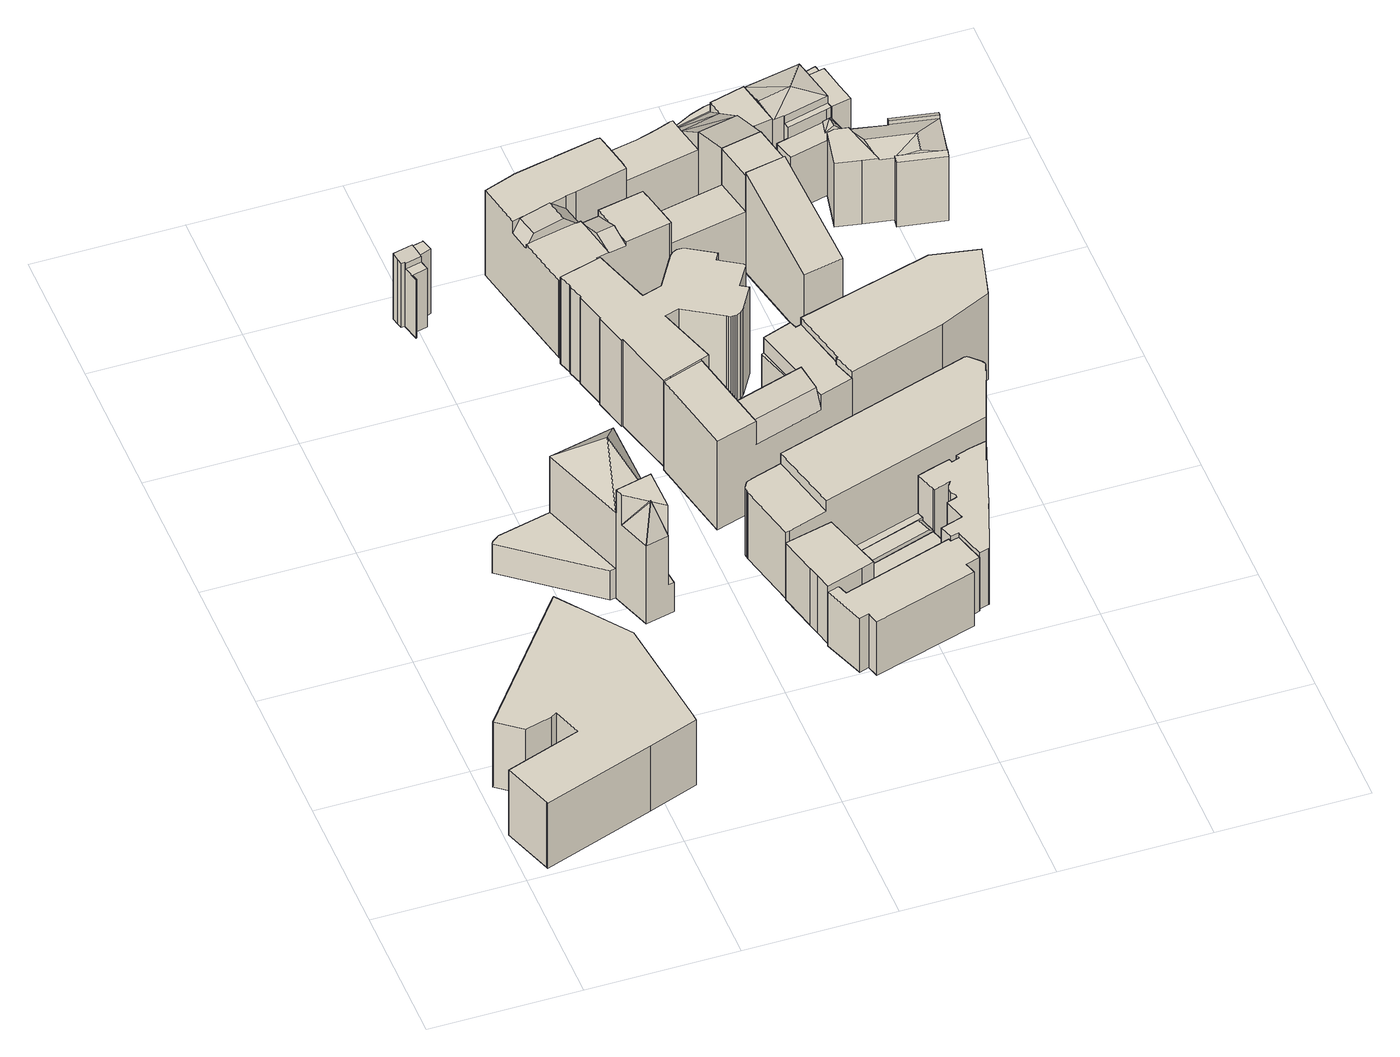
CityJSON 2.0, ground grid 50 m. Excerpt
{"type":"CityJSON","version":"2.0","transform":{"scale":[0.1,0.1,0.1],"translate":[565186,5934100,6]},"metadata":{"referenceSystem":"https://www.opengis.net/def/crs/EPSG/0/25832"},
"CityObjects":{
"building1":{"type":"Building","attributes":{"Gemeindeschluessel":"02100107","Geometrietyp2DReferenz":"3000","measuredHeight":26.95,"function":"31001_2010","roofType":"1000","storeysAboveGround":7},"address":[{"Country":"Germany","Locality":"Hamburg","ThoroughfareName":"Axel-Springer-Platz","ThoroughfareNumber":"3"}],"geometry":[{"type":"Solid","lod":"2","boundaries":[[[[0,1,2,3]],[[4,5,6,7,8,9,10,2,1,11,12,13,14,15,16]],[[4,17,18,5]],[[5,18,19,6]],[[10,20,3,2]],[[1,0,21,11]],[[11,21,22,12]],[[8,23,24,9]],[[14,25,26,15]],[[15,26,27,16]],[[27,26,25,28,22,21,0,3,20,24,23,29,19,18,17]],[[19,29,7,6]],[[27,17,4,16]],[[24,20,10,9]],[[28,25,14,13]],[[29,23,8,7]],[[22,28,13,12]]]]}]},
"building2":{"type":"Building","attributes":{"Gemeindeschluessel":"02100108","Geometrietyp2DReferenz":"3000","measuredHeight":50.1,"function":"31001_2010","roofType":"4000","storeysAboveGround":14},"address":[{"Country":"Germany","Locality":"Hamburg","ThoroughfareName":"Axel-Springer-Platz","ThoroughfareNumber":"1"}],"geometry":[{"type":"Solid","lod":"2","boundaries":[[[[30,31,32,33,34,35]],[[36,37,38,39]],[[39,38,40]],[[41,42,38,37]],[[43,44,45,46]],[[47,48,49,50]],[[51,48,47]],[[42,40,38]],[[52,48,53]],[[52,54,49,48]],[[55,32,31,56]],[[56,31,30,57]],[[58,33,32,55]],[[34,36,39,35]],[[41,46,45,42]],[[49,44,43,50]],[[51,53,48]],[[59,60,61,62]],[[62,61,63,64]],[[64,63,65,66]],[[66,65,67,68]],[[68,67,69,70]],[[71,72,73,58,55,56,57,59,62,64,66,68,70]],[[73,72,51,47,50,43,46,41,37]],[[59,57,30,35,39,40,74,60]],[[74,40,42,45,44,49,54,75]],[[72,71,76,75,54,52,53,51]],[[76,71,70,69]],[[58,73,37,36,34,33]],[[76,69,67,65,63,61,60,74,75]]]]}]},
"building3":{"type":"Building","attributes":{"Gemeindeschluessel":"02100108","Geometrietyp2DReferenz":"3000","measuredHeight":27.23,"function":"31001_2010","roofType":"1000","storeysAboveGround":8},"address":[{"Country":"Germany","Locality":"Hamburg","ThoroughfareName":"Fuhlentwiete","ThoroughfareNumber":"7"}],"geometry":[{"type":"Solid","lod":"2","boundaries":[[[[77,78,79,80,81,82,83,84,85]],[[83,86,87,88,89,90]],[[90,84,83]],[[91,81,80,92]],[[93,79,78,94]],[[94,78,77,95]],[[95,77,85,96]],[[97,98,99,100]],[[101,89,88,102]],[[102,88,87,103]],[[82,86,83]],[[104,105,106,107]],[[108,97,100,104,107,93,94,95,96,101,102,103]],[[92,80,79,93,107,106]],[[105,104,100,99]],[[97,108,82,81,91,98]],[[108,103,87,86,82]],[[101,96,85,84,90,89]],[[105,99,98,91,92,106]]]]}]},
"building4":{"type":"Building","attributes":{"Gemeindeschluessel":"02100108","Geometrietyp2DReferenz":"3000","measuredHeight":23.54,"function":"31001_2010","roofType":"1000","storeysAboveGround":6},"address":[{"Country":"Germany","Locality":"Hamburg","ThoroughfareName":"Axel-Springer-Platz","ThoroughfareNumber":"2"}],"geometry":[{"type":"Solid","lod":"2","boundaries":[[[[109,110,111,112]],[[113,114,115,116]],[[116,115,117,118]],[[118,117,119,120]],[[121,122,123,124]],[[122,121,125,126]],[[119,117,115,114,123,122,126,111,110,127]],[[113,116,118,120,128,109,112,125,121,124]],[[128,120,119,127]],[[113,124,123,114]],[[125,112,111,126]],[[109,128,127,110]]]]}]},
"building5":{"type":"Building","attributes":{"Gemeindeschluessel":"02100108","Geometrietyp2DReferenz":"3000","measuredHeight":22.22,"function":"31001_2010","roofType":"1000","storeysAboveGround":8},"address":[{"Country":"Germany","Locality":"Hamburg","ThoroughfareName":"Große Bleichen","ThoroughfareNumber":"68"}],"geometry":[{"type":"Solid","lod":"2","boundaries":[[[[129,130,131,132,133,134,135,136,137]],[[134,138,139,135]],[[140,141,142,143]],[[143,142,144,145]],[[146,133,132,147]],[[147,132,131,148]],[[148,131,130,149]],[[149,130,129,150]],[[135,139,151,136]],[[152,153,154,155]],[[150,129,137,156]],[[144,142,141,157,158,159,154,153,160,151,139,138,161]],[[162,163,164,140,143,145,165,146,147,148,149,150,156,166,152,155]],[[164,163,158,157]],[[163,162,159,158]],[[162,155,154,159]],[[152,166,160,153]],[[166,156,137,136,151,160]],[[140,164,157,141]],[[165,145,144,161]],[[146,165,161,138,134,133]]]]}]},
"building6":{"type":"Building","attributes":{"Gemeindeschluessel":"02100108","Geometrietyp2DReferenz":"3000","measuredHeight":35.73,"function":"31001_2010","roofType":"1000","storeysAboveGround":9},"address":[{"Country":"Germany","Locality":"Hamburg","ThoroughfareName":"Fuhlentwiete","ThoroughfareNumber":"12"}],"geometry":[{"type":"Solid","lod":"2","boundaries":[[[[167,168,169,170,171,172,173,174,175,176,177,178,179,180,181,182,183,184,185,186,187,188,189,190,191,192,193,194,195,196,197,198,199,200,201,202,203,204,205,206,207,208,209,210]],[[211,212,213,214,215,216,217,218,219,220,221,222,223,224,225,226,227,228,229,230,231,232,233,234,235,236,237,238,239,240,241,242,243,244,245,246,247,248,249,250,251,252,253,254]],[[254,253,168,167]],[[253,252,169,168]],[[252,251,170,169]],[[251,250,171,170]],[[250,249,172,171]],[[249,248,173,172]],[[248,247,174,173]],[[247,246,175,174]],[[246,245,176,175]],[[245,244,177,176]],[[244,243,178,177]],[[243,242,179,178]],[[242,241,180,179]],[[241,240,181,180]],[[240,239,182,181]],[[239,238,183,182]],[[238,237,184,183]],[[237,236,185,184]],[[236,235,186,185]],[[235,234,187,186]],[[234,233,188,187]],[[233,232,189,188]],[[232,231,190,189]],[[231,230,191,190]],[[230,229,192,191]],[[229,228,193,192]],[[228,227,194,193]],[[227,226,195,194]],[[226,225,196,195]],[[225,224,197,196]],[[224,223,198,197]],[[223,222,199,198]],[[222,221,200,199]],[[221,220,201,200]],[[220,219,202,201]],[[219,218,203,202]],[[218,217,204,203]],[[217,216,205,204]],[[216,215,206,205]],[[215,214,207,206]],[[214,213,208,207]],[[213,212,209,208]],[[212,211,210,209]],[[211,254,167,210]]]]}]},
"building7":{"type":"Building","attributes":{"Gemeindeschluessel":"02100108","Geometrietyp2DReferenz":"3000","measuredHeight":35.59,"function":"31001_2010","roofType":"1000","storeysAboveGround":9},"address":[{"Country":"Germany","Locality":"Hamburg","ThoroughfareName":"ABC-Straße","ThoroughfareNumber":"21"}],"geometry":[{"type":"Solid","lod":"2","boundaries":[[[[255,256,257,258,259,260]],[[261,262,263,264,265,266]],[[264,267,268,269,265]],[[267,270,271,272,273,268]],[[274,260,259,275,276,277]],[[275,278,258,279,280,281,282,283,284,285,286]],[[287,288,289,290]],[[290,289,291,292]],[[272,293,273]],[[262,294,263]],[[270,295,271]],[[277,295,274]],[[255,296,256]],[[297,298,299,300]],[[301,302,303,304]],[[304,303,305,306]],[[306,305,307,308]],[[308,307,309,310]],[[310,309,311,312]],[[312,311,313,314]],[[315,285,284,316]],[[317,283,282,318]],[[318,282,281,319]],[[319,281,280,320]],[[257,279,258]],[[275,286,276]],[[321,322,323,324]],[[324,323,325,326]],[[326,325,327,328]],[[328,327,329,330]],[[330,329,331,332]],[[291,333,334,335,302,301,336,337,338,292]],[[339,340,341,342,343,344,345,346,347]],[[348,349,350,351,352,353,332,331,354,355,356,294,262,261,266,357,288,287]],[[320,358,359,297,300,321,324,326,328,330,332,353,352,351,350,349,348,287,290,292,338,337,336,301,304,306,308,310,312,314,360,361,317,318,319],[362,342,341,340,339,363,364,365]],[[357,366,269,367,273,293,347,346,368,369,313,311,309,307,305,303,302,335,334,333,291,289,288]],[[293,272,271,295,364,363,339,347]],[[370,371,270,267,264,263]],[[295,277,276,286,365,364]],[[297,359,358,320,280,279,257,256,296,298]],[[369,372,316,284,283,317,361,360,314,313]],[[362,365,286,285,315,343,342]],[[373,255,260,274]],[[258,278,275,259]],[[345,374,372,369,368,346]],[[268,273,367,269]],[[322,321,300,299]],[[266,265,269,366,357]],[[344,343,315,316,372,374,345]],[[356,355,354,331,329,327,325,323,322,299,298,296,255,373,274,295,270,371,370,263,294]]]]}]},
"building8":{"type":"Building","attributes":{"Gemeindeschluessel":"02100108","Geometrietyp2DReferenz":"3000","measuredHeight":36.63,"function":"31001_2010","roofType":"1000","storeysAboveGround":10},"address":[{"Country":"Germany","Locality":"Hamburg","ThoroughfareName":"Amelungstraße","ThoroughfareNumber":"8"}],"geometry":[{"type":"Solid","lod":"2","boundaries":[[[[375,376,377,378,379,380,381]],[[382,383,376,375]],[[384,385,386,383,382]],[[379,378,387,388]],[[389,390,391,392]],[[392,391,393,394]],[[395,396,397,398]],[[398,397,399,400]],[[401,402,403,404]],[[404,403,405,406]],[[385,407,386]],[[408,389,392,394,409,410,411,395,398,400,401,404,406]],[[412,384,382,375,381,413]],[[408,406,405,407,385,384,412,414]],[[377,376,383,386]],[[402,401,400,399]],[[415,387,378,377]],[[395,411,388,387,415,396]],[[411,410,380,379,388]],[[410,409,413,381,380]],[[390,389,408,414]],[[413,409,394,393]],[[415,377,386,407,405,403,402,399,397,396]],[[393,391,390,414,412,413]]]]}]},
"building9":{"type":"Building","attributes":{"Gemeindeschluessel":"02100108","Geometrietyp2DReferenz":"3000","measuredHeight":19.82,"function":"31001_2020","roofType":"1000"},"address":[{"Country":"Germany","Locality":"Hamburg","ThoroughfareName":"Fuhlentwiete"}],"geometry":[{"type":"Solid","lod":"2","boundaries":[[[[416,417,418,419]],[[420,421,422,423]],[[420,419,418,421]],[[421,418,417,422]],[[422,417,416,423]],[[423,416,419,420]]]]}]},
"building10":{"type":"Building","attributes":{"Gemeindeschluessel":"02100108","Geometrietyp2DReferenz":"3000","measuredHeight":5.49,"function":"31001_2140","roofType":"1000","storeysAboveGround":1},"address":[{"Country":"Germany","Locality":"Hamburg","ThoroughfareName":"Axel-Springer-Platz"}],"geometry":[{"type":"Solid","lod":"2","boundaries":[[[[125,424,425,426]],[[427,428,429,430]],[[430,429,431,432]],[[432,431,433,434]],[[435,436,437,438]],[[439,440,437,436,433,431,429,428,425,424]],[[441,442,125,426,427,430,432,434,435,438]],[[441,438,437,440]],[[442,441,440,439]],[[435,434,433,436]],[[125,442,439,424]],[[427,426,425,428]]]]}]},
"building11":{"type":"Building","attributes":{"Gemeindeschluessel":"02100108","Geometrietyp2DReferenz":"3000","measuredHeight":31.68,"function":"31001_2010","roofType":"1000","storeysAboveGround":8},"address":[{"Country":"Germany","Locality":"Hamburg","ThoroughfareName":"Amelungstraße","ThoroughfareNumber":"3"}],"geometry":[{"type":"Solid","lod":"2","boundaries":[[[[443,444,445,446,447,448,449,450,451,452,453,454,455,456]],[[457,458,459,460,461,462,463,464,465]],[[466,467,468,469]],[[467,470,471,468]],[[470,472,473,471]],[[474,475,476]],[[477,478,479,480,481,482,483]],[[484,456,455,485]],[[485,455,454,486]],[[486,454,453,487]],[[487,453,452,488]],[[488,452,451,489]],[[489,451,450,490]],[[490,450,449,491]],[[492,445,444,493]],[[493,444,443,494]],[[494,443,456,484]],[[447,495,496,448]],[[480,460,459,481]],[[497,464,463,498]],[[474,462,461,475]],[[499,500,501,502]],[[502,501,503,504]],[[504,503,505,506]],[[506,505,507,508]],[[508,507,509,510]],[[510,509,511,512]],[[512,511,513,514]],[[514,513,515,516]],[[516,515,517,518]],[[518,517,519,520]],[[521,478,477,522]],[[523,483,482,524]],[[500,499,491,449,448,496]],[[521,522,523,524,525,526,527,497,498,492,493,494,484,485,486,487,488,489,490,491,499,502,504,506,508,510,512,514,516,518,520]],[[495,447,446,476,475,461,460,480,479,528]],[[492,498,463,462,474,476,446,445]],[[457,465,469,468,471,473]],[[527,526,472,470,467,466]],[[528,479,478,521,520,519]],[[523,522,477,483]],[[497,527,466,469,465,464]],[[526,525,458,457,473,472]],[[525,524,482,481,459,458]],[[528,519,517,515,513,511,509,507,505,503,501,500,496,495]]]]}]},
"building12":{"type":"Building","attributes":{"Gemeindeschluessel":"02100108","Geometrietyp2DReferenz":"3000","measuredHeight":23.12,"function":"31001_2010","roofType":"1000","storeysAboveGround":5},"address":[{"Country":"Germany","Locality":"Hamburg","ThoroughfareName":"Hohe Bleichen","ThoroughfareNumber":"5"}],"geometry":[{"type":"Solid","lod":"2","boundaries":[[[[529,530,531,532]],[[532,531,533,534]],[[535,536,537,538]],[[538,537,539,540]],[[540,539,541,542]],[[542,541,543,544]],[[544,543,545,546]],[[546,545,547,548]],[[548,547,549,550]],[[550,549,551,552]],[[430,553,554,427]],[[555,556,557,558]],[[434,559,560,561]],[[438,562,563,435]],[[564,565,566,567]],[[568,569,565,564]],[[552,551,570,571]],[[572,555,558,573,529,532,534,438,435,434,561,574,568,564,567,575,430,427,535,538,540,542,544,546,548,550,552,571]],[[576,557,556,577,570,551,549,547,545,543,541,539,537,536,554,553,578,566,565,569,579,560,559,563,562,533,531,530]],[[533,562,438,534]],[[577,556,555,572]],[[579,569,568,574]],[[570,577,572,571]],[[563,559,434,435]],[[560,579,574,561]],[[557,576,573,558]],[[554,536,535,427]],[[578,553,430,575]],[[566,578,575,567]],[[576,530,529,573]]]]}]},
"building13":{"type":"Building","attributes":{"name":"Klinik","Gemeindeschluessel":"02100108","Geometrietyp2DReferenz":"3000","measuredHeight":41.38,"function":"31001_2010","roofType":"2100","storeysAboveGround":11},"address":[{"Country":"Germany","Locality":"Hamburg","ThoroughfareName":"ABC-Straße","ThoroughfareNumber":"19"}],"geometry":[{"type":"Solid","lod":"2","boundaries":[[[[580,581,582,583,584,585,586,587,588,589,590,591,592,593]],[[594,595,596,597]],[[598,599,600]],[[583,598,600]],[[601,602,603,598,583]],[[604,605,606,601,583]],[[607,608,609,610]],[[611,612,613,614,615]],[[616,617,618,619]],[[620,621,598,622,623,624,625]],[[600,626,627]],[[628,593,592,629]],[[629,592,591,630]],[[630,591,590,631]],[[631,590,589,632]],[[632,589,588,633]],[[633,588,587,634]],[[634,587,586,635]],[[600,627,585,584]],[[600,584,583]],[[636,581,580,637]],[[637,580,593,628]],[[638,597,596,639]],[[599,640,641,600]],[[600,641,642,626]],[[598,603,622]],[[582,604,583]],[[606,610,609,601]],[[607,614,613,608]],[[594,611,615,595]],[[611,619,618,612]],[[643,617,616,644]],[[645,646,647,648]],[[648,647,649,650]],[[640,621,620,651]],[[652,625,624,653]],[[653,624,623,654]],[[598,621,640,599]],[[655,656,657,658]],[[659,657,656,642,641,640,651,649,647,646]],[[635,586,585,627,626,642,656,655]],[[660,602,601,609,608,613,612,618,617,643]],[[661,638,639,662,663,636,637,628,629,630,631,632,633,634,635,655,658,664,645,648,650,652,653,654,660,643,644]],[[638,661,611,594,597]],[[663,662,614,607,610,606,605]],[[652,650,649,651,620,625]],[[645,664,659,646]],[[664,658,657,659]],[[661,644,616,619,611]],[[660,654,623,622,603,602]],[[662,639,596,595,615,614]],[[636,663,605,604,582,581]]]]}]},
"building14":{"type":"Building","attributes":{"Gemeindeschluessel":"02100108","Geometrietyp2DReferenz":"3000","measuredHeight":35.34,"function":"31001_2010","roofType":"1000","storeysAboveGround":7},"address":[{"Country":"Germany","Locality":"Hamburg","ThoroughfareName":"Amelungstraße","ThoroughfareNumber":"2"}],"geometry":[{"type":"Solid","lod":"2","boundaries":[[[[665,666,667,668]],[[668,667,669,670]],[[670,669,671,672]],[[673,674,675,676]],[[676,675,677,678]],[[679,680,681,682]],[[666,665,682,681]],[[678,677,680,679]],[[672,671,674,673]],[[672,673,676,678,679,682,665,668,670]],[[674,671,669,667,666,681,680,677,675]]]]}]},
"building15":{"type":"Building","attributes":{"Gemeindeschluessel":"02100108","Geometrietyp2DReferenz":"3000","measuredHeight":30.48,"function":"31001_2010","roofType":"3200","storeysAboveGround":7},"address":[{"Country":"Germany","Locality":"Hamburg","ThoroughfareName":"ABC-Straße","ThoroughfareNumber":"15"}],"geometry":[{"type":"Solid","lod":"2","boundaries":[[[[683,684,685,686]],[[685,684,687,688]],[[689,690,684,683]],[[691,692,693,684,690]],[[694,695,696,697,698,699]],[[693,687,684]],[[700,701,702,703,704,705,706,707,708]],[[709,710,711,712]],[[698,693,692,699]],[[713,696,695,714]],[[714,695,694,715]],[[716,706,705,717]],[[718,704,703,719]],[[719,703,702,720]],[[711,701,700,712]],[[721,722,723,724]],[[724,723,725,726]],[[727,713,714,715,728,729,730,731,732,733,721,724,726,718,719,720]],[[731,730,686,685,688]],[[730,729,689,683,686]],[[732,731,688,687,708,707]],[[717,705,704,718,726,725]],[[727,720,702,701,711,710]],[[722,721,733,734]],[[733,732,707,706,716,734]],[[713,727,710,709,697,696]],[[693,698,697,709,712,700,708,687]],[[728,715,694,699,692,691]],[[729,728,691,690,689]],[[722,734,716,717,725,723]]]]}]},
"building16":{"type":"Building","attributes":{"Gemeindeschluessel":"02100108","Geometrietyp2DReferenz":"3000","measuredHeight":27.84,"function":"31001_2010","roofType":"3100","storeysAboveGround":5},"address":[{"Country":"Germany","Locality":"Hamburg","ThoroughfareName":"Hohe Bleichen","ThoroughfareNumber":"19"}],"geometry":[{"type":"Solid","lod":"2","boundaries":[[[[735,736,737]],[[738,739,740,741,742,743,744,745]],[[736,746,747,737]],[[736,748,749,746]],[[750,751,748,736]],[[735,750,736]],[[752,753,754,755,756,757]],[[752,758,759,760]],[[761,762,763,764]],[[757,765,766,759,758]],[[767,741,740,768]],[[768,740,739,769,770]],[[769,739,738]],[[745,744,771]],[[772,743,742,773]],[[774,737,747,775]],[[776,751,750,777]],[[770,769,778,779]],[[760,753,752]],[[757,756,765]],[[780,755,754,781]],[[782,763,762,783]],[[784,761,764,785]],[[786,776,777,787]],[[787,777,788,789]],[[790,791,779,792]],[[793,760,771,744,743,772]],[[783,762,761,784,766,765,756,755,780]],[[775,747,746,749,794,795,796]],[[793,772,773,797,798,795,794,786,787,789,799,790,792,800,782,783,780,781]],[[801,802,767,768,770,779,791,803,788,777,776,777,774,775,796]],[[786,794,749,748,751,776]],[[782,800,804,785,764,763]],[[752,757,758]],[[793,781,754,753,760]],[[738,745,805]],[[804,800,792,779,778]],[[803,791,790,799]],[[788,803,799,789]],[[774,777,750,735,737]],[[797,773,742,741,767,802]],[[802,801,798,797]],[[801,796,795,798]],[[805,745,771,760,759]],[[805,759,766,784,785,804,778,769,738]]]]}]}
},
"vertices":[
[383,833,293],[383,833,24],[33,390,24],[33,390,293],[68,5,24],[66,10,24],[7,179,24],[257,266,24],[223,362,24],[205,352,24],[114,326,24],[387,836,24],[438,769,24],[558,609,24],[605,214,24],[607,192,24],[440,133,24],[68,5,293],[66,10,293],[7,179,293],[114,326,293],[387,836,293],[438,769,293],[223,362,293],[205,352,293],[605,214,293],[607,192,293],[440,133,293],[558,609,293],[257,266,293],
[370,1274,155],[345,1256,155],[340,1248,155],[632,1018,155],[650,1022,155],[548,1316,155],[650,1022,387],[650,1022,388],[684,1189,535],[548,1316,387],[767,1368,387],[651,1021,387],[772,1050,387],[660,996,481],[774,905,481],[772,1050,481],[651,1021,481],[660,995,357],[726,922,502],[774,905,356],[660,996,356],[698,885,357],[774,902,358],[698,885,358],[774,902,356],[340,1248,34],[345,1256,34],[370,1274,34],[632,1018,34],[794,1374,34],[794,1374,155],[809,1297,155],[809,1297,34],[817,1218,155],[817,1218,34],[818,1140,155],[818,1140,34],[813,1061,155],[813,1061,34],[779,1053,155],[779,1053,34],[794,907,34],[698,885,34],[650,1022,34],[767,1368,155],[774,902,155],[794,907,155],
[427,2318,336],[432,2300,333],[443,2302,333],[445,2297,332],[498,2310,332],[498,2313,332],[495,2327,335],[487,2358,340],[421,2343,340],[498,2313,335],[535,2328,335],[524,2368,335],[523,2367,335],[487,2358,335],[498,2310,310],[445,2297,310],[443,2302,68],[432,2300,68],[427,2318,68],[421,2343,68],[506,2277,68],[506,2277,310],[455,2264,310],[455,2264,68],[523,2367,68],[524,2368,68],[535,2328,68],[460,2242,68],[460,2242,310],[458,2241,310],[458,2241,68],[498,2313,68],
[1292,904,9],[1292,904,245],[1292,903,245],[1292,903,9],[1309,686,9],[1309,686,245],[1187,647,245],[1187,647,9],[1174,699,245],[1174,699,9],[1165,737,245],[1165,737,9],[1349,712,9],[1349,712,245],[1352,699,245],[1352,699,9],[1333,767,9],[1333,767,245],[1134,866,245],[1134,866,9],
[1444,726,62],[1412,717,62],[1359,701,62],[1352,699,62],[1309,686,62],[1226,660,62],[1238,625,62],[1604,739,62],[1593,773,62],[1226,660,222],[1238,625,222],[1270,517,0],[1270,517,222],[1238,507,222],[1238,507,0],[1238,508,222],[1238,508,0],[1309,686,0],[1352,699,0],[1359,701,0],[1412,717,0],[1444,726,0],[1604,739,222],[1636,736,0],[1636,736,222],[1664,633,222],[1664,633,0],[1593,773,0],[1282,477,222],[1628,579,222],[1616,618,222],[1607,729,222],[1187,647,222],[1616,618,0],[1628,579,0],[1282,477,0],[1187,647,0],[1607,729,0],
[995,2031,26],[1044,1877,26],[1111,1898,26],[1181,2011,26],[1192,2022,26],[1207,2029,26],[1223,2029,26],[1237,2024,26],[1319,1973,26],[1303,1948,26],[1373,1904,26],[1378,1897,26],[1376,1889,26],[1332,1819,26],[1358,1803,26],[1307,1722,26],[1296,1710,26],[1282,1704,26],[1275,1703,26],[1269,1703,26],[1263,1704,26],[1256,1706,26],[1251,1709,26],[1127,1787,26],[1078,1771,26],[1143,1569,26],[1117,1560,26],[1005,1522,26],[980,1513,26],[924,1719,26],[920,1718,26],[891,1829,26],[895,1830,26],[867,1933,26],[870,1934,26],[854,1985,26],[856,1985,26],[854,1992,26],[842,2030,26],[840,2035,26],[842,2036,26],[981,2075,26],[981,2074,26],[984,2066,26],[984,2066,383],[981,2074,383],[981,2075,383],[842,2036,383],[840,2035,383],[842,2030,383],[854,1992,383],[856,1985,383],[854,1985,383],[870,1934,383],[867,1933,383],[895,1830,383],[891,1829,383],[920,1718,383],[924,1719,383],[980,1513,383],[1005,1522,383],[1117,1560,383],[1143,1569,383],[1078,1771,383],[1127,1787,383],[1251,1709,383],[1256,1706,383],[1263,1704,383],[1269,1703,383],[1275,1703,383],[1282,1704,383],[1296,1710,383],[1307,1722,383],[1358,1803,383],[1332,1819,383],[1376,1889,383],[1378,1897,383],[1373,1904,383],[1303,1948,383],[1319,1973,383],[1237,2024,383],[1223,2029,383],[1207,2029,383],[1192,2022,383],[1181,2011,383],[1111,1898,383],[1044,1877,383],[995,2031,383],
[1019,2110,364],[1021,2104,362],[1079,2116,362],[1070,2159,378],[1065,2185,388],[1006,2172,388],[798,2226,348],[799,2222,348],[808,2223,364],[825,2227,395],[808,2303,395],[783,2296,348],[929,2249,403],[912,2328,403],[838,2310,397],[970,2257,364],[987,2260,348],[969,2343,348],[918,2330,397],[993,2235,364],[1060,2210,378],[1047,2272,354],[987,2260,354],[1065,2185,378],[1079,2116,378],[1228,2147,378],[1233,2149,378],[1205,2281,378],[1204,2281,378],[1199,2304,378],[1047,2273,378],[1047,2272,378],[751,2449,47],[751,2449,397],[845,2482,397],[845,2482,47],[856,2486,397],[856,2486,47],[969,2343,397],[799,2222,364],[987,2260,364],[1021,2104,364],[977,2095,47],[977,2095,364],[980,2080,364],[980,2080,47],[1141,2546,47],[1141,2546,397],[1150,2545,397],[1150,2545,47],[1153,2536,397],[1153,2536,47],[1153,2533,397],[1153,2533,47],[1160,2500,397],[1160,2500,47],[1178,2413,397],[1178,2413,47],[1177,2412,397],[1177,2412,47],[1047,2273,116],[1199,2304,116],[1204,2281,47],[1205,2281,47],[1233,2149,47],[1228,2147,47],[981,2075,47],[981,2075,364],[842,2036,364],[842,2036,47],[841,2037,364],[841,2037,47],[840,2037,364],[840,2037,47],[839,2037,364],[839,2037,47],[838,2041,364],[838,2041,47],[936,2503,397],[994,2515,397],[996,2516,397],[996,2516,47],[994,2515,47],[936,2503,47],[969,2344,47],[1003,2351,47],[1029,2356,47],[1030,2356,47],[1030,2356,116],[1029,2356,116],[1003,2351,116],[1003,2351,397],[969,2344,397],[783,2296,47],[798,2226,47],[799,2222,47],[829,2080,47],[831,2074,47],[837,2045,47],[837,2045,364],[831,2074,364],[829,2080,364],[783,2296,397],[1079,2116,47],[1021,2104,47],[1180,2395,47],[1199,2304,47],[1047,2273,47],[969,2343,47],[987,2260,47],[1047,2272,47],[808,2303,397],[912,2328,397],[1029,2357,397],[1180,2395,397],[825,2227,364],[929,2249,364],[1180,2395,116],[1006,2172,364],[1029,2357,116],
[1159,1363,376],[1387,1434,376],[1384,1444,346],[1378,1466,281],[1377,1465,281],[1378,1465,282],[1152,1394,283],[1175,1286,355],[1407,1358,355],[1181,1258,283],[1414,1331,283],[1408,1354,346],[1337,1622,281],[1329,1619,281],[980,1513,12],[980,1513,378],[1005,1522,378],[1005,1522,12],[1117,1560,378],[1117,1560,12],[1433,1655,12],[1433,1655,346],[1441,1631,346],[1441,1631,12],[1460,1637,346],[1460,1637,12],[1506,1440,12],[1506,1440,346],[1501,1439,346],[1501,1439,12],[1525,1365,346],[1525,1365,12],[1414,1331,346],[1042,1215,12],[1152,1394,12],[1378,1465,12],[1329,1619,12],[1181,1258,378],[1152,1394,378],[1042,1215,378],[1337,1622,346],
[987,2260,258],[1047,2272,258],[1030,2356,258],[969,2344,258],[969,2344,60],[1030,2356,60],[1047,2272,60],[987,2260,60],
[1333,767,64],[1312,837,64],[1312,837,9],[1628,939,9],[1628,939,64],[1629,936,64],[1629,936,9],[1647,878,64],[1647,878,9],[1648,872,64],[1648,872,9],[1667,803,9],[1667,803,64],[1668,797,64],[1668,797,9],[1543,836,64],[1565,765,64],[1565,765,9],[1543,836,9],
[1086,1068,288],[1085,1067,288],[1134,866,288],[1147,869,288],[1278,910,288],[1220,1150,288],[1114,1117,288],[1114,1116,288],[1103,1113,288],[1098,1110,288],[1094,1105,288],[1086,1091,288],[1084,1085,288],[1084,1078,288],[1612,989,82],[1606,1010,82],[1606,1011,82],[1606,1012,82],[1278,910,82],[1280,901,82],[1292,904,82],[1292,903,82],[1297,887,82],[1312,837,74],[1338,845,81],[1326,897,81],[1297,887,73],[1612,933,81],[1596,984,81],[1628,939,70],[1612,989,70],[1280,901,70],[1278,910,70],[1147,869,70],[1788,1068,70],[1847,1081,70],[1849,1088,70],[1606,1012,70],[1606,1011,70],[1653,1025,70],[1706,1041,70],[1084,1078,14],[1084,1085,14],[1086,1091,14],[1094,1105,14],[1098,1110,14],[1103,1113,14],[1114,1116,14],[1114,1117,14],[1134,866,14],[1085,1067,14],[1086,1068,14],[1278,910,331],[1220,1150,331],[1292,903,14],[1292,904,14],[1853,1347,14],[1853,1347,331],[1875,1354,331],[1875,1354,14],[1883,1354,331],[1883,1354,14],[1890,1349,331],[1890,1349,14],[1922,1316,331],[1922,1316,14],[1921,1316,331],[1921,1316,14],[1925,1309,331],[1925,1309,14],[1925,1301,331],[1925,1301,14],[1917,1279,331],[1917,1279,14],[1918,1279,331],[1918,1279,14],[1903,1236,331],[1903,1236,14],[1847,1081,14],[1788,1068,14],[1706,1041,14],[1653,1025,14],[1606,1010,14],[1628,939,14],[1312,837,14],[1849,1088,331],
[1636,736,9],[1636,736,240],[1607,729,240],[1607,729,9],[1593,773,240],[1593,773,9],[1606,1010,9],[1606,1010,240],[1653,1025,240],[1653,1025,9],[1706,1041,240],[1706,1041,9],[1716,1044,240],[1716,1044,9],[1720,1031,240],[1720,1031,9],[1746,1040,240],[1746,1040,9],[1742,1053,240],[1742,1053,9],[1788,1068,240],[1788,1068,9],[1847,1081,240],[1847,1081,9],[1629,936,240],[1628,939,240],[1698,642,9],[1698,642,240],[1697,642,240],[1697,642,9],[1648,872,240],[1682,883,240],[1682,883,9],[1668,797,240],[1667,803,240],[1671,921,9],[1671,921,240],[1677,938,240],[1677,938,9],[1672,909,9],[1672,909,240],[1762,822,240],[1762,822,9],[1755,803,9],[1664,633,9],[1684,893,9],[1687,954,9],[1664,633,240],[1755,803,240],[1687,954,240],[1684,893,240],
[1160,2500,326],[1178,2413,326],[1434,2466,326],[1414,2561,326],[1404,2611,326],[1395,2609,326],[1391,2607,326],[1347,2591,326],[1302,2577,326],[1276,2570,326],[1222,2559,326],[1161,2546,326],[1155,2541,326],[1153,2533,326],[1489,2201,292],[1461,2335,292],[1205,2281,292],[1233,2149,292],[1547,2593,326],[1536,2646,287],[1404,2611,287],[1567,2493,399],[1567,2494,399],[1568,2494,399],[1434,2466,398],[1434,2467,398],[1435,2465,399],[1462,2335,442],[1594,2363,442],[1567,2493,402],[1435,2465,402],[1489,2201,443],[1622,2228,443],[1594,2363,443],[1462,2335,443],[1461,2335,443],[1557,1876,303],[1689,1904,303],[1622,2228,454],[1489,2201,454],[1653,2677,326],[1536,2646,326],[1568,2494,326],[1626,2506,326],[1627,2506,326],[1686,2518,326],[1403,2613,287],[1395,2609,287],[1153,2533,40],[1155,2541,40],[1161,2546,40],[1222,2559,40],[1276,2570,40],[1302,2577,40],[1347,2591,40],[1391,2607,40],[1178,2413,40],[1160,2500,40],[1233,2149,40],[1205,2281,40],[1536,2646,291],[1404,2611,291],[1403,2613,291],[1689,1904,40],[1557,1876,40],[1611,2683,40],[1611,2683,291],[1653,2680,291],[1653,2680,40],[1653,2679,291],[1653,2679,40],[1653,2677,291],[1686,2518,40],[1627,2506,40],[1626,2506,40],[1478,2653,40],[1478,2653,291],[1523,2670,291],[1523,2670,40],[1570,2680,291],[1567,2494,40],[1489,2201,40],[1462,2335,40],[1434,2467,40],[1570,2680,40],
[1909,1761,20],[1909,1761,374],[2068,1731,374],[2068,1731,20],[2020,1544,374],[2020,1544,20],[1848,1466,374],[1848,1466,20],[1525,1365,20],[1525,1365,374],[1501,1439,374],[1501,1439,20],[1506,1440,374],[1506,1440,20],[1460,1637,20],[1460,1637,374],[1654,1691,374],[1654,1691,20],
[1670,2596,335],[1781,2621,335],[1654,2679,320],[1653,2679,320],[1845,2718,320],[1838,2717,320],[1686,2518,321],[1693,2519,321],[1727,2526,320],[1728,2522,320],[1878,2560,320],[1732,2502,290],[1866,2536,290],[1881,2540,290],[1883,2540,290],[1878,2560,290],[1728,2522,290],[1878,2560,257],[1879,2560,257],[1877,2571,257],[1961,2588,257],[1948,2651,257],[1930,2737,257],[1846,2719,257],[1847,2719,257],[1845,2718,257],[1883,2540,224],[1884,2540,224],[1879,2560,224],[1878,2560,224],[1881,2540,30],[1866,2536,30],[1732,2502,30],[1846,2719,224],[1930,2737,224],[1948,2651,30],[1961,2588,30],[1877,2571,30],[1838,2760,30],[1838,2760,224],[1862,2768,224],[1862,2768,30],[1920,2787,224],[1920,2787,30],[1884,2540,30],[1727,2526,30],[1686,2518,30],[1653,2679,30],[1838,2717,30],[1847,2719,30],[1845,2726,30],[1845,2726,224],
[1870,2479,273],[1868,2516,273],[1843,2484,248],[1909,2425,282],[1904,2448,282],[1859,2456,282],[1837,2450,282],[1811,2317,282],[1893,2302,282],[1943,2293,282],[1937,2315,282],[1852,2532,249],[1852,2532,248],[1880,2540,249],[1866,2536,249],[1897,2474,248],[1881,2540,248],[2023,2278,285],[1991,2284,285],[1986,2255,285],[2142,2227,285],[2148,2255,285],[2115,2261,285],[2069,2270,297],[2083,2341,297],[1991,2284,276],[2175,2399,290],[2180,2423,278],[2028,2450,278],[2023,2427,290],[2148,2255,276],[2175,2399,276],[1837,2450,246],[1859,2456,246],[1904,2448,275],[1904,2448,246],[1943,2293,276],[1893,2302,19],[1811,2317,19],[1843,2484,246],[1852,2532,246],[1881,2540,246],[1897,2474,246],[1917,2446,275],[1917,2446,246],[2142,2227,19],[1986,2255,19],[2028,2450,19],[2180,2423,19],[2175,2399,275],[2023,2427,275],[1881,2540,19],[1897,2474,19],[1913,2478,246],[1913,2478,19],[1922,2469,19],[1922,2469,246],[1917,2446,19],[1991,2284,19],[1866,2536,19],[1692,2492,19],[1692,2492,246],[1837,2452,19],[1710,2420,19],[1915,2471,19],[2023,2424,19],[1710,2420,246],[1837,2452,246],[1915,2471,246],[2023,2424,276],[1923,2370,297]
]}
